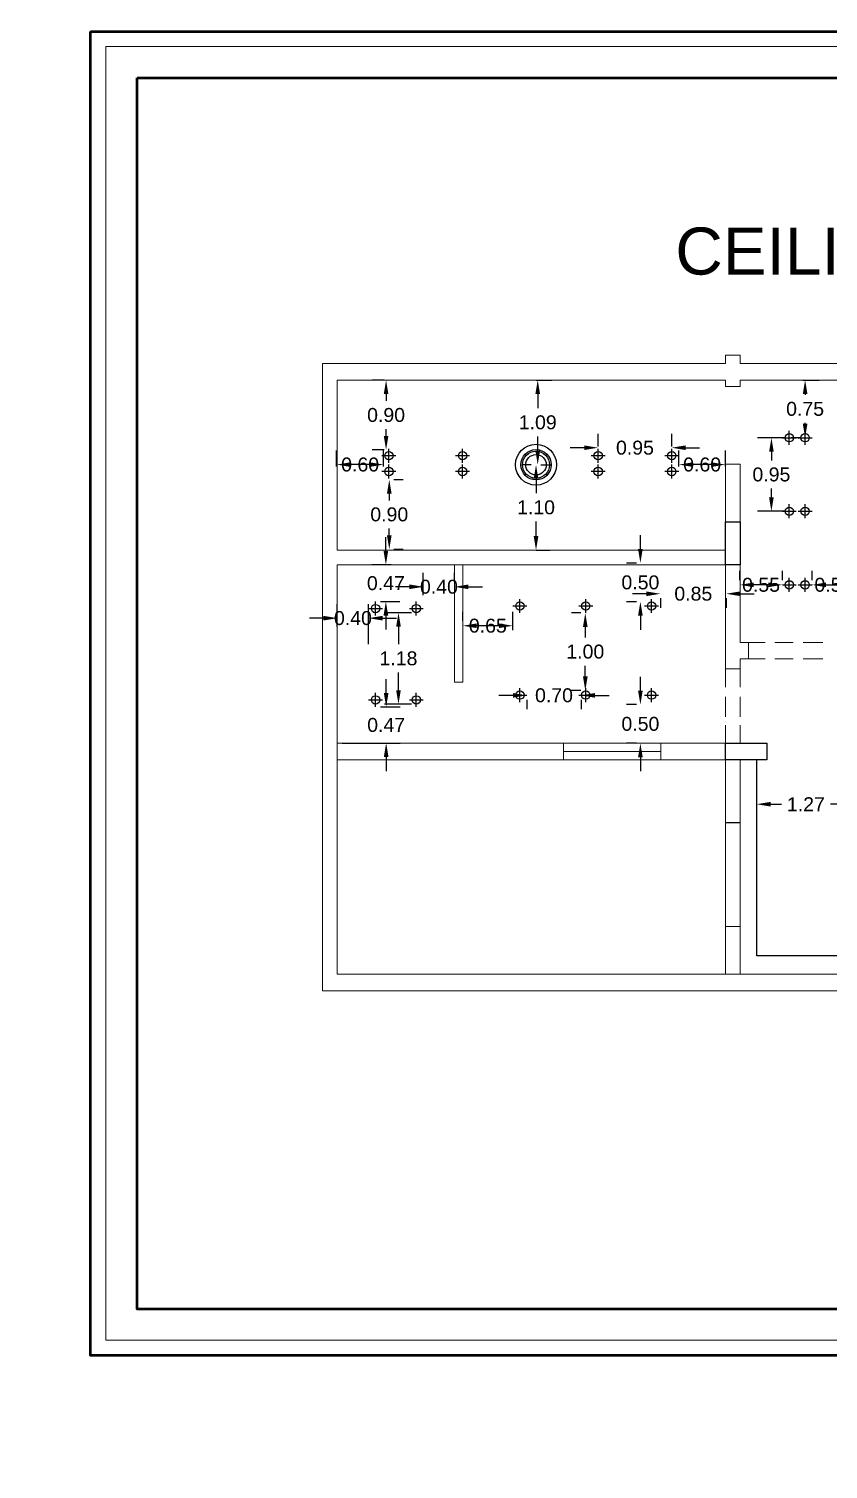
# Model space of a CAD drawing. Header units: inches. Extents: x -279 to 561, y -345 to 342.
# Drawn here: x -166.43 to -156.12, y -271.81 to -253.21 of the extents above; entities that cross this region are included whole.
import ezdxf

# ---------------------------------------------------------------- set-up
doc = ezdxf.new("R2010")
doc.units = ezdxf.units.IN
doc.header["$LTSCALE"] = 0.5
doc.header["$MEASUREMENT"] = 0
for name, color, linetype in [('-WALL', 7, 'Continuous'), ('CADER', 7, 'Continuous'), ('ceiling', 4, 'Continuous'), ('CEILING FIXTURES LEGENDS$0$E-LTG', 1, 'Continuous'), ('Edges', 7, 'Continuous'), ('model', 250, 'Continuous'), ('PDF2_Geometry', 7, 'Continuous'), ('S-DIM', 7, 'Continuous')]:
    doc.layers.add(name, color=color, linetype=linetype)
doc.layers.add('G-ANNO-HLIN', color=5, linetype='Continuous', lineweight=50)
doc.styles.get("Standard").update_dxf_attribs({"font": 'arial.ttf'})
doc.dimstyles.get("Standard").update_dxf_attribs({"dimtxt": 0.18, "dimasz": 0.18, "dimexe": 0.18, "dimexo": 0.0625, "dimgap": 0.09, "dimtad": 0, "dimtih": 1, "dimtoh": 1, "dimzin": 0, "dimdsep": 46, "dimtxsty": 'Standard', "dimcen": 0.09, "dimadec": 0, "dimazin": 0, "dimtfac": 1, "dimtofl": 0, "dimtmove": 0, "dimatfit": 3, "dimfxl": 1, "dimtolj": 1, "dimtzin": 0, "dimarcsym": 0})

# ---------------------------------------------------------------- blocks, each defined once
blk = doc.blocks.new('l')
at = {"layer": 'CEILING FIXTURES LEGENDS$0$E-LTG'}
for p, q in [((54.362, -60.549), (54.542, -60.549)), ((54.452, -60.459), (54.452, -60.639))]:
    blk.add_line(p, q, dxfattribs=at)
blk.add_circle((54.452, -60.549), 0.0541, dxfattribs=at)
blk = doc.blocks.new('*D919')
at = {"layer": 'Defpoints', "color": 0, "ltscale": 0.5, "transparency": 16777216}
for p in [(-158.54, -260.108), (-158.527, -260.108), (-158.527, -260.608)]:
    blk.add_point(p, dxfattribs=at)
at = {"layer": 'model', "color": 0, "lineweight": -2, "ltscale": 0.5, "transparency": 16777216}
for p, q in [((-158.54, -259.928), (-158.54, -259.748)), ((-158.59, -260.108), (-158.72, -260.108)), ((-158.59, -260.608), (-158.72, -260.608)), ((-158.54, -260.788), (-158.54, -260.968))]:
    blk.add_line(p, q, dxfattribs=at)
at = {"layer": 'model', "color": 0, "ltscale": 0.5, "transparency": 16777216}
for points in [[(-158.57, -259.928), (-158.51, -259.928), (-158.54, -260.108)], [(-158.57, -260.788), (-158.51, -260.788), (-158.54, -260.608)]]:
    blk.add_solid(points, dxfattribs=at)
at = {"layer": 'model', "color": 0, "ltscale": 0.5, "transparency": 16777216, "insert": (-158.54, -260.358), "char_height": 0.18, "attachment_point": 5}
blk.add_mtext('\\A1;0.50', dxfattribs=at)
blk = doc.blocks.new('*D920')
at = {"layer": 'Defpoints', "color": 0, "ltscale": 0.5, "transparency": 16777216}
for p in [(-158.54, -261.935), (-158.527, -261.935), (-158.527, -262.435)]:
    blk.add_point(p, dxfattribs=at)
at = {"layer": 'model', "color": 0, "lineweight": -2, "ltscale": 0.5, "transparency": 16777216}
for p, q in [((-158.54, -261.755), (-158.54, -261.575)), ((-158.59, -261.935), (-158.72, -261.935)), ((-158.59, -262.435), (-158.72, -262.435)), ((-158.54, -262.615), (-158.54, -262.795))]:
    blk.add_line(p, q, dxfattribs=at)
at = {"layer": 'model', "color": 0, "ltscale": 0.5, "transparency": 16777216}
for points in [[(-158.57, -261.755), (-158.51, -261.755), (-158.54, -261.935)], [(-158.57, -262.615), (-158.51, -262.615), (-158.54, -262.435)]]:
    blk.add_solid(points, dxfattribs=at)
at = {"layer": 'model', "color": 0, "ltscale": 0.5, "transparency": 16777216, "insert": (-158.54, -262.185), "char_height": 0.18, "attachment_point": 5}
blk.add_mtext('\\A1;0.50', dxfattribs=at)
blk = doc.blocks.new('*D921')
at = {"layer": 'Defpoints', "color": 0, "ltscale": 0.5, "transparency": 16777216}
for p in [(-159.245, -260.752), (-159.251, -261.752), (-159.245, -261.752)]:
    blk.add_point(p, dxfattribs=at)
at = {"layer": 'model', "color": 0, "lineweight": -2, "ltscale": 0.5, "transparency": 16777216}
for p, q in [((-159.308, -260.752), (-159.431, -260.752)), ((-159.251, -260.932), (-159.251, -261.07)), ((-159.251, -261.572), (-159.251, -261.434)), ((-159.308, -261.752), (-159.431, -261.752))]:
    blk.add_line(p, q, dxfattribs=at)
at = {"layer": 'model', "color": 0, "ltscale": 0.5, "transparency": 16777216}
for points in [[(-159.281, -260.932), (-159.221, -260.932), (-159.251, -260.752)], [(-159.281, -261.572), (-159.221, -261.572), (-159.251, -261.752)]]:
    blk.add_solid(points, dxfattribs=at)
at = {"layer": 'model', "color": 0, "ltscale": 0.5, "transparency": 16777216, "insert": (-159.251, -261.252), "char_height": 0.18, "attachment_point": 5}
blk.add_mtext('\\A1;1.00', dxfattribs=at)
blk = doc.blocks.new('*D922')
at = {"layer": 'Defpoints', "color": 0, "ltscale": 0.5, "transparency": 16777216}
for p in [(-160.005, -261.812), (-159.305, -261.812), (-159.305, -261.816)]:
    blk.add_point(p, dxfattribs=at)
at = {"layer": 'model', "color": 0, "lineweight": -2, "ltscale": 0.5, "transparency": 16777216}
for p, q in [((-160.185, -261.816), (-160.365, -261.816)), ((-160.005, -261.874), (-160.005, -261.996)), ((-159.305, -261.874), (-159.305, -261.996)), ((-159.125, -261.816), (-158.945, -261.816))]:
    blk.add_line(p, q, dxfattribs=at)
at = {"layer": 'model', "color": 0, "ltscale": 0.5, "transparency": 16777216}
for points in [[(-160.185, -261.786), (-160.185, -261.846), (-160.005, -261.816)], [(-159.125, -261.786), (-159.125, -261.846), (-159.305, -261.816)]]:
    blk.add_solid(points, dxfattribs=at)
at = {"layer": 'model', "color": 0, "ltscale": 0.5, "transparency": 16777216, "insert": (-159.655, -261.816), "char_height": 0.18, "attachment_point": 5}
blk.add_mtext('\\A1;0.70', dxfattribs=at)
blk = doc.blocks.new('*D923')
at = {"layer": 'Defpoints', "color": 0, "ltscale": 0.5, "transparency": 16777216}
for p in [(-159.085, -258.618), (-159.085, -258.666), (-158.135, -258.666)]:
    blk.add_point(p, dxfattribs=at)
at = {"layer": 'model', "color": 0, "lineweight": -2, "ltscale": 0.5, "transparency": 16777216}
for p, q in [((-159.085, -258.604), (-159.085, -258.438)), ((-158.135, -258.604), (-158.135, -258.438)), ((-159.265, -258.618), (-159.445, -258.618)), ((-157.955, -258.618), (-157.775, -258.618))]:
    blk.add_line(p, q, dxfattribs=at)
at = {"layer": 'model', "color": 0, "ltscale": 0.5, "transparency": 16777216}
for points in [[(-159.265, -258.588), (-159.265, -258.648), (-159.085, -258.618)], [(-157.955, -258.588), (-157.955, -258.648), (-158.135, -258.618)]]:
    blk.add_solid(points, dxfattribs=at)
at = {"layer": 'model', "color": 0, "ltscale": 0.5, "transparency": 16777216, "insert": (-158.61, -258.618), "char_height": 0.18, "attachment_point": 5}
blk.add_mtext('\\A1;0.95', dxfattribs=at)
blk = doc.blocks.new('*D924')
at = {"layer": 'Defpoints', "color": 0, "ltscale": 0.5, "transparency": 16777216}
for p in [(-161.822, -257.746), (-161.785, -257.746), (-161.785, -258.646)]:
    blk.add_point(p, dxfattribs=at)
at = {"layer": 'model', "color": 0, "lineweight": -2, "ltscale": 0.5, "transparency": 16777216}
for p, q in [((-161.848, -257.746), (-162.002, -257.746)), ((-161.822, -257.926), (-161.822, -258.014)), ((-161.822, -258.466), (-161.822, -258.378)), ((-161.848, -258.646), (-162.002, -258.646))]:
    blk.add_line(p, q, dxfattribs=at)
at = {"layer": 'model', "color": 0, "ltscale": 0.5, "transparency": 16777216}
for points in [[(-161.852, -257.926), (-161.792, -257.926), (-161.822, -257.746)], [(-161.852, -258.466), (-161.792, -258.466), (-161.822, -258.646)]]:
    blk.add_solid(points, dxfattribs=at)
at = {"layer": 'model', "color": 0, "ltscale": 0.5, "transparency": 16777216, "insert": (-161.822, -258.196), "char_height": 0.18, "attachment_point": 5}
blk.add_mtext('\\A1;0.90', dxfattribs=at)
blk = doc.blocks.new('*D925')
at = {"layer": 'Defpoints', "color": 0, "ltscale": 0.5, "transparency": 16777216}
for p in [(-161.785, -259.03), (-161.785, -259.93), (-161.781, -259.93)]:
    blk.add_point(p, dxfattribs=at)
at = {"layer": 'model', "color": 0, "lineweight": -2, "ltscale": 0.5, "transparency": 16777216}
for p, q in [((-161.723, -259.03), (-161.601, -259.03)), ((-161.781, -259.21), (-161.781, -259.298)), ((-161.781, -259.75), (-161.781, -259.662)), ((-161.723, -259.93), (-161.601, -259.93))]:
    blk.add_line(p, q, dxfattribs=at)
at = {"layer": 'model', "color": 0, "ltscale": 0.5, "transparency": 16777216}
for points in [[(-161.811, -259.21), (-161.751, -259.21), (-161.781, -259.03)], [(-161.811, -259.75), (-161.751, -259.75), (-161.781, -259.93)]]:
    blk.add_solid(points, dxfattribs=at)
at = {"layer": 'model', "color": 0, "ltscale": 0.5, "transparency": 16777216, "insert": (-161.781, -259.48), "char_height": 0.18, "attachment_point": 5}
blk.add_mtext('\\A1;0.90', dxfattribs=at)
blk = doc.blocks.new('*D926')
at = {"layer": 'Defpoints', "color": 0, "ltscale": 0.5, "transparency": 16777216}
for p in [(-159.947, -257.744), (-159.865, -257.744), (-159.887, -258.838)]:
    blk.add_point(p, dxfattribs=at)
at = {"layer": 'model', "color": 0, "lineweight": -2, "ltscale": 0.5, "transparency": 16777216}
for p, q in [((-159.885, -257.744), (-159.685, -257.744)), ((-159.865, -257.924), (-159.865, -258.109)), ((-159.865, -258.658), (-159.865, -258.473)), ((-159.824, -258.838), (-159.685, -258.838))]:
    blk.add_line(p, q, dxfattribs=at)
at = {"layer": 'model', "color": 0, "ltscale": 0.5, "transparency": 16777216}
for points in [[(-159.895, -257.924), (-159.835, -257.924), (-159.865, -257.744)], [(-159.895, -258.658), (-159.835, -258.658), (-159.865, -258.838)]]:
    blk.add_solid(points, dxfattribs=at)
at = {"layer": 'model', "color": 0, "ltscale": 0.5, "transparency": 16777216, "insert": (-159.865, -258.291), "char_height": 0.18, "attachment_point": 5}
blk.add_mtext('\\A1;1.09', dxfattribs=at)
blk = doc.blocks.new('*D927')
at = {"layer": 'Defpoints', "color": 0, "ltscale": 0.5, "transparency": 16777216}
for p in [(-159.887, -258.838), (-159.947, -259.94), (-159.887, -259.94)]:
    blk.add_point(p, dxfattribs=at)
at = {"layer": 'model', "color": 0, "lineweight": -2, "ltscale": 0.5, "transparency": 16777216}
for p, q in [((-159.949, -258.838), (-160.067, -258.838)), ((-159.887, -259.018), (-159.887, -259.207)), ((-159.887, -259.76), (-159.887, -259.571)), ((-159.885, -259.94), (-159.707, -259.94))]:
    blk.add_line(p, q, dxfattribs=at)
at = {"layer": 'model', "color": 0, "ltscale": 0.5, "transparency": 16777216}
for points in [[(-159.917, -259.018), (-159.857, -259.018), (-159.887, -258.838)], [(-159.917, -259.76), (-159.857, -259.76), (-159.887, -259.94)]]:
    blk.add_solid(points, dxfattribs=at)
at = {"layer": 'model', "color": 0, "ltscale": 0.5, "transparency": 16777216, "insert": (-159.887, -259.389), "char_height": 0.18, "attachment_point": 5}
blk.add_mtext('\\A1;1.10', dxfattribs=at)
blk = doc.blocks.new('*D928')
at = {"layer": 'Defpoints', "color": 0, "ltscale": 0.5, "transparency": 16777216}
for p in [(-162.46, -258.836), (-162.46, -258.925), (-161.855, -258.925)]:
    blk.add_point(p, dxfattribs=at)
at = {"layer": 'model', "color": 0, "lineweight": -2, "ltscale": 0.5, "transparency": 16777216}
for p, q in [((-162.46, -258.862), (-162.46, -258.656)), ((-161.855, -258.862), (-161.855, -258.656)), ((-162.035, -258.836), (-162.28, -258.836))]:
    blk.add_line(p, q, dxfattribs=at)
at = {"layer": 'model', "color": 0, "ltscale": 0.5, "transparency": 16777216}
for points in [[(-162.28, -258.806), (-162.28, -258.866), (-162.46, -258.836)], [(-162.035, -258.806), (-162.035, -258.866), (-161.855, -258.836)]]:
    blk.add_solid(points, dxfattribs=at)
at = {"layer": 'model', "color": 0, "ltscale": 0.5, "transparency": 16777216, "insert": (-162.157, -258.836), "char_height": 0.18, "attachment_point": 5}
blk.add_mtext('\\A1;0.60', dxfattribs=at)
blk = doc.blocks.new('*D929')
at = {"layer": 'Defpoints', "color": 0, "ltscale": 0.5, "transparency": 16777216}
for p in [(-158.043, -258.836), (-158.043, -258.925), (-157.443, -258.925)]:
    blk.add_point(p, dxfattribs=at)
at = {"layer": 'model', "color": 0, "lineweight": -2, "ltscale": 0.5, "transparency": 16777216}
for p, q in [((-158.043, -258.862), (-158.043, -258.656)), ((-157.443, -258.862), (-157.443, -258.656)), ((-157.623, -258.836), (-157.863, -258.836))]:
    blk.add_line(p, q, dxfattribs=at)
at = {"layer": 'model', "color": 0, "ltscale": 0.5, "transparency": 16777216}
for points in [[(-157.863, -258.806), (-157.863, -258.866), (-158.043, -258.836)], [(-157.623, -258.806), (-157.623, -258.866), (-157.443, -258.836)]]:
    blk.add_solid(points, dxfattribs=at)
at = {"layer": 'model', "color": 0, "ltscale": 0.5, "transparency": 16777216, "insert": (-157.743, -258.836), "char_height": 0.18, "attachment_point": 5}
blk.add_mtext('\\A1;0.60', dxfattribs=at)
blk = doc.blocks.new('*D942')
at = {"layer": 'Defpoints', "color": 0, "ltscale": 0.5, "transparency": 16777216}
for p in [(-158.282, -260.5), (-157.432, -260.5), (-157.432, -260.504)]:
    blk.add_point(p, dxfattribs=at)
at = {"layer": 'model', "color": 0, "lineweight": -2, "ltscale": 0.5, "transparency": 16777216}
for p, q in [((-158.462, -260.504), (-158.642, -260.504)), ((-158.282, -260.563), (-158.282, -260.684)), ((-157.432, -260.563), (-157.432, -260.684)), ((-157.252, -260.504), (-157.072, -260.504))]:
    blk.add_line(p, q, dxfattribs=at)
at = {"layer": 'model', "color": 0, "ltscale": 0.5, "transparency": 16777216}
for points in [[(-158.462, -260.474), (-158.462, -260.534), (-158.282, -260.504)], [(-157.252, -260.474), (-157.252, -260.534), (-157.432, -260.504)]]:
    blk.add_solid(points, dxfattribs=at)
at = {"layer": 'model', "color": 0, "ltscale": 0.5, "transparency": 16777216, "insert": (-157.857, -260.504), "char_height": 0.18, "attachment_point": 5}
blk.add_mtext('\\A1;0.85', dxfattribs=at)
blk = doc.blocks.new('*D943')
at = {"layer": 'Defpoints', "color": 0, "ltscale": 0.5, "transparency": 16777216}
for p in [(-160.832, -260.917), (-160.832, -260.917), (-160.185, -261.038)]:
    blk.add_point(p, dxfattribs=at)
at = {"layer": 'model', "color": 0, "lineweight": -2, "ltscale": 0.5, "transparency": 16777216}
for p, q in [((-160.832, -260.855), (-160.832, -260.737)), ((-160.185, -260.975), (-160.185, -260.737)), ((-160.365, -260.917), (-160.652, -260.917))]:
    blk.add_line(p, q, dxfattribs=at)
at = {"layer": 'model', "color": 0, "ltscale": 0.5, "transparency": 16777216}
for points in [[(-160.652, -260.887), (-160.652, -260.947), (-160.832, -260.917)], [(-160.365, -260.887), (-160.365, -260.947), (-160.185, -260.917)]]:
    blk.add_solid(points, dxfattribs=at)
at = {"layer": 'model', "color": 0, "ltscale": 0.5, "transparency": 16777216, "insert": (-160.509, -260.917), "char_height": 0.18, "attachment_point": 5}
blk.add_mtext('\\A1;0.65', dxfattribs=at)
blk = doc.blocks.new('*D944')
at = {"layer": 'Defpoints', "color": 0, "ltscale": 0.5, "transparency": 16777216}
for p in [(-160.939, -260.414), (-160.939, -260.414), (-161.342, -260.587)]:
    blk.add_point(p, dxfattribs=at)
at = {"layer": 'model', "color": 0, "lineweight": -2, "ltscale": 0.5, "transparency": 16777216}
for p, q in [((-161.522, -260.414), (-161.702, -260.414)), ((-161.342, -260.524), (-161.342, -260.234)), ((-160.939, -260.351), (-160.939, -260.234)), ((-160.759, -260.414), (-160.579, -260.414))]:
    blk.add_line(p, q, dxfattribs=at)
at = {"layer": 'model', "color": 0, "ltscale": 0.5, "transparency": 16777216}
for points in [[(-161.522, -260.384), (-161.522, -260.444), (-161.342, -260.414)], [(-160.759, -260.384), (-160.759, -260.444), (-160.939, -260.414)]]:
    blk.add_solid(points, dxfattribs=at)
at = {"layer": 'model', "color": 0, "ltscale": 0.5, "transparency": 16777216, "insert": (-161.14, -260.414), "char_height": 0.18, "attachment_point": 5}
blk.add_mtext('\\A1;0.40', dxfattribs=at)
blk = doc.blocks.new('*D945')
at = {"layer": 'Defpoints', "color": 0, "ltscale": 0.5, "transparency": 16777216}
for p in [(-162.048, -260.819), (-162.452, -260.992), (-162.048, -261.218)]:
    blk.add_point(p, dxfattribs=at)
at = {"layer": 'model', "color": 0, "lineweight": -2, "ltscale": 0.5, "transparency": 16777216}
for p, q in [((-162.452, -260.93), (-162.452, -260.639)), ((-162.048, -261.156), (-162.048, -260.639)), ((-162.632, -260.819), (-162.812, -260.819)), ((-161.868, -260.819), (-161.688, -260.819))]:
    blk.add_line(p, q, dxfattribs=at)
at = {"layer": 'model', "color": 0, "ltscale": 0.5, "transparency": 16777216}
for points in [[(-162.632, -260.789), (-162.632, -260.849), (-162.452, -260.819)], [(-161.868, -260.789), (-161.868, -260.849), (-162.048, -260.819)]]:
    blk.add_solid(points, dxfattribs=at)
at = {"layer": 'model', "color": 0, "ltscale": 0.5, "transparency": 16777216, "insert": (-162.25, -260.819), "char_height": 0.18, "attachment_point": 5}
blk.add_mtext('\\A1;0.40', dxfattribs=at)
blk = doc.blocks.new('*D946')
at = {"layer": 'Defpoints', "color": 0, "ltscale": 0.5, "transparency": 16777216}
for p in [(-161.432, -260.749), (-161.662, -261.929), (-161.432, -261.929)]:
    blk.add_point(p, dxfattribs=at)
at = {"layer": 'model', "color": 0, "lineweight": -2, "ltscale": 0.5, "transparency": 16777216}
for p, q in [((-161.495, -260.749), (-161.842, -260.749)), ((-161.662, -260.929), (-161.662, -261.157)), ((-161.662, -261.749), (-161.662, -261.521)), ((-161.495, -261.929), (-161.842, -261.929))]:
    blk.add_line(p, q, dxfattribs=at)
at = {"layer": 'model', "color": 0, "ltscale": 0.5, "transparency": 16777216}
for points in [[(-161.692, -260.929), (-161.632, -260.929), (-161.662, -260.749)], [(-161.692, -261.749), (-161.632, -261.749), (-161.662, -261.929)]]:
    blk.add_solid(points, dxfattribs=at)
at = {"layer": 'model', "color": 0, "ltscale": 0.5, "transparency": 16777216, "insert": (-161.662, -261.339), "char_height": 0.18, "attachment_point": 5}
blk.add_mtext('\\A1;1.18', dxfattribs=at)
blk = doc.blocks.new('*D947')
at = {"layer": 'Defpoints', "color": 0, "ltscale": 0.5, "transparency": 16777216}
for p in [(-161.825, -260.131), (-161.695, -260.131), (-161.958, -260.605)]:
    blk.add_point(p, dxfattribs=at)
at = {"layer": 'model', "color": 0, "lineweight": -2, "ltscale": 0.5, "transparency": 16777216}
for p, q in [((-161.825, -259.951), (-161.825, -259.771)), ((-161.758, -260.131), (-162.005, -260.131)), ((-161.896, -260.605), (-161.645, -260.605)), ((-161.825, -260.785), (-161.825, -260.965))]:
    blk.add_line(p, q, dxfattribs=at)
at = {"layer": 'model', "color": 0, "ltscale": 0.5, "transparency": 16777216}
for points in [[(-161.855, -259.951), (-161.795, -259.951), (-161.825, -260.131)], [(-161.855, -260.785), (-161.795, -260.785), (-161.825, -260.605)]]:
    blk.add_solid(points, dxfattribs=at)
at = {"layer": 'model', "color": 0, "ltscale": 0.5, "transparency": 16777216, "insert": (-161.825, -260.368), "char_height": 0.18, "attachment_point": 5}
blk.add_mtext('\\A1;0.47', dxfattribs=at)
blk = doc.blocks.new('*D948')
at = {"layer": 'Defpoints', "color": 0, "ltscale": 0.5, "transparency": 16777216}
for p in [(-161.958, -261.965), (-162.452, -262.433), (-161.821, -262.433)]:
    blk.add_point(p, dxfattribs=at)
at = {"layer": 'model', "color": 0, "lineweight": -2, "ltscale": 0.5, "transparency": 16777216}
for p, q in [((-161.821, -261.785), (-161.821, -261.605)), ((-161.896, -261.965), (-161.641, -261.965)), ((-162.39, -262.433), (-161.641, -262.433)), ((-161.821, -262.613), (-161.821, -262.793))]:
    blk.add_line(p, q, dxfattribs=at)
at = {"layer": 'model', "color": 0, "ltscale": 0.5, "transparency": 16777216}
for points in [[(-161.851, -261.785), (-161.791, -261.785), (-161.821, -261.965)], [(-161.851, -262.613), (-161.791, -262.613), (-161.821, -262.433)]]:
    blk.add_solid(points, dxfattribs=at)
at = {"layer": 'model', "color": 0, "ltscale": 0.5, "transparency": 16777216, "insert": (-161.821, -262.199), "char_height": 0.18, "attachment_point": 5}
blk.add_mtext('\\A1;0.47', dxfattribs=at)
blk = doc.blocks.new('*D949')
at = {"layer": 'Defpoints', "color": 0, "ltscale": 0.5, "transparency": 16777216}
for p in [(-156.849, -258.489), (-156.618, -258.489), (-156.618, -259.439)]:
    blk.add_point(p, dxfattribs=at)
at = {"layer": 'model', "color": 0, "lineweight": -2, "ltscale": 0.5, "transparency": 16777216}
for p, q in [((-156.681, -258.489), (-157.029, -258.489)), ((-156.849, -258.669), (-156.849, -258.782)), ((-156.849, -259.259), (-156.849, -259.146)), ((-156.681, -259.439), (-157.029, -259.439))]:
    blk.add_line(p, q, dxfattribs=at)
at = {"layer": 'model', "color": 0, "ltscale": 0.5, "transparency": 16777216}
for points in [[(-156.879, -258.669), (-156.819, -258.669), (-156.849, -258.489)], [(-156.879, -259.259), (-156.819, -259.259), (-156.849, -259.439)]]:
    blk.add_solid(points, dxfattribs=at)
at = {"layer": 'model', "color": 0, "ltscale": 0.5, "transparency": 16777216, "insert": (-156.849, -258.964), "char_height": 0.18, "attachment_point": 5}
blk.add_mtext('\\A1;0.95', dxfattribs=at)
blk = doc.blocks.new('*D950')
at = {"layer": 'Defpoints', "color": 0, "ltscale": 0.5, "transparency": 16777216}
for p in [(-156.324, -260.389), (-155.774, -260.389), (-155.774, -260.389)]:
    blk.add_point(p, dxfattribs=at)
at = {"layer": 'model', "color": 0, "lineweight": -2, "ltscale": 0.5, "transparency": 16777216}
for p, q in [((-156.324, -260.327), (-156.324, -260.209)), ((-155.774, -260.327), (-155.774, -260.209)), ((-156.144, -260.389), (-155.954, -260.389))]:
    blk.add_line(p, q, dxfattribs=at)
at = {"layer": 'model', "color": 0, "ltscale": 0.5, "transparency": 16777216}
for points in [[(-156.144, -260.359), (-156.144, -260.419), (-156.324, -260.389)], [(-155.954, -260.359), (-155.954, -260.419), (-155.774, -260.389)]]:
    blk.add_solid(points, dxfattribs=at)
at = {"layer": 'model', "color": 0, "ltscale": 0.5, "transparency": 16777216, "insert": (-156.049, -260.389), "char_height": 0.18, "attachment_point": 5}
blk.add_mtext('\\A1;0.55', dxfattribs=at)
blk = doc.blocks.new('*D951')
at = {"layer": 'Defpoints', "color": 0, "ltscale": 0.5, "transparency": 16777216}
for p in [(-157.258, -260.389), (-157.258, -260.389), (-156.708, -260.389)]:
    blk.add_point(p, dxfattribs=at)
at = {"layer": 'model', "color": 0, "lineweight": -2, "ltscale": 0.5, "transparency": 16777216}
for p, q in [((-157.258, -260.327), (-157.258, -260.209)), ((-156.708, -260.327), (-156.708, -260.209)), ((-156.888, -260.389), (-157.078, -260.389))]:
    blk.add_line(p, q, dxfattribs=at)
at = {"layer": 'model', "color": 0, "ltscale": 0.5, "transparency": 16777216}
for points in [[(-157.078, -260.359), (-157.078, -260.419), (-157.258, -260.389)], [(-156.888, -260.359), (-156.888, -260.419), (-156.708, -260.389)]]:
    blk.add_solid(points, dxfattribs=at)
at = {"layer": 'model', "color": 0, "ltscale": 0.5, "transparency": 16777216, "insert": (-156.983, -260.389), "char_height": 0.18, "attachment_point": 5}
blk.add_mtext('\\A1;0.55', dxfattribs=at)
blk = doc.blocks.new('*D952')
at = {"layer": 'Defpoints', "color": 0, "ltscale": 0.5, "transparency": 16777216}
for p in [(-156.505, -257.744), (-156.414, -257.744), (-156.414, -258.489)]:
    blk.add_point(p, dxfattribs=at)
at = {"layer": 'model', "color": 0, "lineweight": -2, "ltscale": 0.5, "transparency": 16777216}
for p, q in [((-156.442, -257.744), (-156.234, -257.744)), ((-156.414, -257.924), (-156.414, -257.935)), ((-156.414, -258.309), (-156.414, -258.298)), ((-156.476, -258.489), (-156.594, -258.489))]:
    blk.add_line(p, q, dxfattribs=at)
at = {"layer": 'model', "color": 0, "ltscale": 0.5, "transparency": 16777216}
for points in [[(-156.444, -257.924), (-156.384, -257.924), (-156.414, -257.744)], [(-156.444, -258.309), (-156.384, -258.309), (-156.414, -258.489)]]:
    blk.add_solid(points, dxfattribs=at)
at = {"layer": 'model', "color": 0, "ltscale": 0.5, "transparency": 16777216, "insert": (-156.414, -258.117), "char_height": 0.18, "attachment_point": 5}
blk.add_mtext('\\A1;0.75', dxfattribs=at)
blk = doc.blocks.new('*D956')
at = {"layer": 'Defpoints', "color": 0, "ltscale": 0.5, "transparency": 16777216}
for p in [(-157.038, -263.222), (-157.038, -263.222), (-155.77, -263.215)]:
    blk.add_point(p, dxfattribs=at)
at = {"layer": 'model', "color": 0, "lineweight": -2, "ltscale": 0.5, "transparency": 16777216}
for p, q in [((-157.038, -263.16), (-157.038, -263.042)), ((-156.858, -263.222), (-156.719, -263.222)), ((-155.95, -263.222), (-156.088, -263.222)), ((-155.77, -263.278), (-155.77, -263.402))]:
    blk.add_line(p, q, dxfattribs=at)
at = {"layer": 'model', "color": 0, "ltscale": 0.5, "transparency": 16777216}
for points in [[(-156.858, -263.192), (-156.858, -263.252), (-157.038, -263.222)], [(-155.95, -263.192), (-155.95, -263.252), (-155.77, -263.222)]]:
    blk.add_solid(points, dxfattribs=at)
at = {"layer": 'model', "color": 0, "ltscale": 0.5, "transparency": 16777216, "insert": (-156.404, -263.222), "char_height": 0.18, "attachment_point": 5}
blk.add_mtext('\\A1;1.27', dxfattribs=at)
blk = doc.blocks.new('*D1071')
at = {"color": 0, "linetype": 'ByBlock', "lineweight": -2, "transparency": 16777216}
for p, q in [((558.652, 342.279), (558.652, 342.473)), ((560.652, 342.279), (560.652, 342.473)), ((558.832, 342.293), (559.172, 342.293)), ((560.472, 342.293), (560.132, 342.293))]:
    blk.add_line(p, q, dxfattribs=at)
at = {"color": 0, "linetype": 'ByBlock', "transparency": 16777216}
for points in [[(558.832, 342.323), (558.832, 342.263), (558.652, 342.293)], [(560.472, 342.323), (560.472, 342.263), (560.652, 342.293)]]:
    blk.add_solid(points, dxfattribs=at)
at = {"layer": 'Defpoints', "color": 0, "linetype": 'ByBlock', "transparency": 16777216}
for p in [(560.652, 342.293), (558.652, 342.216), (560.652, 342.216)]:
    blk.add_point(p, dxfattribs=at)
at = {"layer": 'Defpoints', "color": 0, "ltscale": 0.5, "transparency": 16777216}
for p in [(-209.5, -305.36), (-209.5, -305.81), (-209.5, -305.81)]:
    blk.add_point(p, dxfattribs=at)
at = {"layer": 'S-DIM', "color": 0, "lineweight": -2, "ltscale": 0.5, "transparency": 16777216}
for p, q in [((-209.5, -305.18), (-209.5, -305)), ((-209.563, -305.36), (-209.68, -305.36)), ((-209.563, -305.81), (-209.68, -305.81)), ((-209.5, -305.99), (-209.5, -306.17))]:
    blk.add_line(p, q, dxfattribs=at)
at = {"layer": 'S-DIM', "color": 0, "ltscale": 0.5, "transparency": 16777216}
for points in [[(-209.53, -305.18), (-209.47, -305.18), (-209.5, -305.36)], [(-209.53, -305.99), (-209.47, -305.99), (-209.5, -305.81)]]:
    blk.add_solid(points, dxfattribs=at)
at = {"color": 0, "linetype": 'ByBlock', "transparency": 16777216, "insert": (559.652, 342.293), "char_height": 0.18, "attachment_point": 5}
blk.add_mtext('\\A1;2.0000', dxfattribs=at)
at = {"layer": 'S-DIM', "color": 0, "ltscale": 0.5, "transparency": 16777216, "insert": (-209.5, -305.585), "char_height": 0.18, "attachment_point": 5}
blk.add_mtext('\\A1;0.45', dxfattribs=at)

msp = doc.modelspace()

# ---------------------------------------------------------------- linework, layer by layer
at = {"layer": '-WALL'}
msp.add_line((-157.443, -263.457), (-157.251, -263.457), dxfattribs=at)
at = {"layer": 'CADER', "lineweight": 18}
for points in [[(-165.636, -253.242), (-139.933, -253.242), (-139.933, -270.341), (-165.636, -270.341)], [(-165.44, -253.438), (-140.129, -253.438), (-140.129, -270.145), (-165.44, -270.145)]]:
    msp.add_lwpolyline(points, close=True, dxfattribs=at)
at = {"layer": 'CEILING FIXTURES LEGENDS$0$E-LTG'}
for radius in [0.264, 0.196, 0.175, 0.132]:
    msp.add_circle((-159.887, -258.838), radius, dxfattribs=at)
at = {"layer": 'Edges', "ltscale": 0.5}
msp.add_lwpolyline([(-151.645, -265.181), (-157.038, -265.181), (-157.038, -262.647)], dxfattribs=at)
at = {"layer": 'G-ANNO-HLIN', "color": 0}
for points in [[(-165.636, -253.242), (-139.933, -253.242), (-139.933, -270.341), (-165.636, -270.341)], [(-165.036, -253.841), (-140.532, -253.841), (-140.532, -269.741), (-165.036, -269.741)]]:
    msp.add_lwpolyline(points, close=True, dxfattribs=at)
at = {"layer": 'PDF2_Geometry', "lineweight": 20}
msp.add_lwpolyline([(-162.644, -259.94), (-162.644, -265.631), (-162.644, -258.639), (-162.644, -258.639), (-162.644, -257.531), (-157.443, -257.531), (-157.443, -257.424), (-157.251, -257.424), (-157.251, -257.531), (-155.546, -257.531)], dxfattribs=at)
at = {"layer": 'PDF2_Geometry', "lineweight": 9}
for points in [[(-162.644, -265.631), (-142.65, -265.631), (-142.65, -257.531), (-149.961, -257.531)], [(-157.443, -261.474), (-157.251, -261.474), (-157.251, -261.346), (-157.144, -261.346), (-157.144, -261.133), (-157.251, -261.133), (-157.251, -258.831), (-157.443, -258.831), (-157.443, -259.94), (-162.452, -259.94), (-162.452, -257.744), (-157.443, -257.744), (-157.443, -257.829), (-157.251, -257.829), (-157.251, -257.744), (-155.759, -257.744)], [(-151.453, -265.418), (-151.453, -262.647), (-149.961, -262.647), (-149.961, -262.753), (-149.769, -262.753), (-149.769, -262.412), (-149.961, -262.412), (-149.961, -262.433), (-151.645, -262.433), (-151.645, -265.418), (-162.452, -265.418), (-162.452, -260.131), (-157.443, -260.131), (-157.443, -261.474)], [(-162.452, -260.131), (-160.939, -260.131), (-160.939, -261.645), (-160.832, -261.645), (-160.832, -260.131)], [(-157.443, -262.433), (-162.452, -262.433)], [(-159.532, -262.433), (-159.532, -262.647)], [(-158.274, -262.433), (-158.274, -262.647)], [(-162.452, -262.647), (-157.443, -262.647), (-157.443, -265.418)], [(-158.274, -262.54), (-159.532, -262.54)], [(-157.251, -262.647), (-157.251, -265.418)], [(-157.251, -264.8), (-157.443, -264.8)]]:
    msp.add_lwpolyline(points, dxfattribs=at)
at = {"layer": 'PDF2_Geometry', "lineweight": 25}
for points in [[(-157.251, -259.577), (-157.251, -260.131), (-157.443, -260.131), (-157.443, -259.577)], [(-156.91, -262.433), (-156.91, -262.647), (-157.443, -262.647), (-157.443, -262.433)]]:
    msp.add_lwpolyline(points, close=True, dxfattribs=at)
at = {"layer": 'PDF2_Geometry', "color": 251, "lineweight": 9, "true_color": 0x626466}
for points in [[(-156.931, -261.133), (-157.144, -261.133), (-157.144, -261.346), (-156.931, -261.346)], [(-156.569, -261.133), (-156.803, -261.133)], [(-156.185, -261.133), (-156.441, -261.133)], [(-156.803, -261.346), (-156.569, -261.346)], [(-156.441, -261.346), (-156.185, -261.346)], [(-157.443, -261.709), (-157.443, -261.474), (-157.251, -261.474), (-157.251, -261.709)], [(-157.443, -262.092), (-157.443, -261.837)], [(-157.251, -261.837), (-157.251, -262.092)], [(-157.251, -262.199), (-157.251, -262.433), (-157.443, -262.433), (-157.443, -262.199)]]:
    msp.add_lwpolyline(points, dxfattribs=at)
at = {"layer": 'PDF2_Geometry', "lineweight": 9}
msp.add_lwpolyline([(-156.91, -262.433), (-156.91, -262.647), (-157.443, -262.647), (-157.443, -262.433)], close=True, dxfattribs=at)

# ---------------------------------------------------------------- block references
at = {"layer": 'ceiling'}
for p, rotation in [((-217.167, -312.941), 90), ((-216.963, -312.941), 90), ((-107.333, -319.27), 180), ((-106.383, -319.27), 180), ((-104.633, -319.27), 180), ((-103.683, -319.27), 180), ((-107.333, -319.474), 180), ((-106.383, -319.474), 180), ((-104.633, -319.474), 180), ((-103.683, -319.474), 180), ((-217.167, -313.891), 90), ((-216.963, -313.891), 90), ((-217.167, -314.841), 90), ((-216.963, -314.841), 90), ((-220.644, -315.114), 90), ((-219.794, -315.114), 90), ((-218.944, -315.114), 90), ((-222.507, -315.147), 90), ((-221.981, -315.147), 90), ((-222.507, -316.327), 90), ((-221.981, -316.327), 90), ((-220.644, -316.264), 90), ((-219.794, -316.264), 90), ((-218.944, -316.264), 90)]:
    msp.add_blockref('l', p, dxfattribs=dict(at, rotation=rotation))

# ---------------------------------------------------------------- texts
msp.add_text('CEILING LIGHTING  PLAN', height=0.60725).set_placement((-158.089, -256.382))

# ---------------------------------------------------------------- dimensions: what is measured, and where the dimension line sits
at = {"layer": 'model', "ltscale": 0.5}
for base, p1, p2, picture, middle in [((-161.822, -257.746), (-161.785, -258.646), (-161.785, -257.746), '*D924', (-161.822, -258.196)), ((-156.414, -257.744), (-156.414, -258.4892), (-156.5049, -257.744), '*D952', (-156.414, -258.1166)), ((-161.781, -259.93), (-161.785, -259.03), (-161.785, -259.93), '*D925', (-161.781, -259.48))]:
    dim = msp.add_linear_dim(base=base, p1=p1, p2=p2, angle=90, dimstyle='Standard', dxfattribs=at)
    dim.commit()
    dim.dimension.update_dxf_attribs({"geometry": picture, "text_midpoint": middle, "dimtype": 160})
for base, p1, p2, picture, middle in [((-159.865, -257.744), (-159.887, -258.838), (-159.947, -257.744), '*D926', (-159.865, -258.291)), ((-156.849, -258.489), (-156.618, -259.439), (-156.618, -258.489), '*D949', (-156.849, -258.964)), ((-159.887, -259.94), (-159.887, -258.838), (-159.947, -259.94), '*D927', (-159.887, -259.389)), ((-161.825, -260.131), (-161.958, -260.605), (-161.695, -260.131), '*D947', (-161.825, -260.368)), ((-158.54, -260.108), (-158.527, -260.608), (-158.527, -260.108), '*D919', (-158.54, -260.358)), ((-161.662, -261.929), (-161.432, -260.749), (-161.432, -261.929), '*D946', (-161.662, -261.339)), ((-159.251, -261.752), (-159.245, -260.752), (-159.245, -261.752), '*D921', (-159.251, -261.252)), ((-161.821, -262.433), (-161.958, -261.965), (-162.452, -262.433), '*D948', (-161.821, -262.199)), ((-158.54, -261.935), (-158.527, -262.435), (-158.527, -261.935), '*D920', (-158.54, -262.185))]:
    dim = msp.add_linear_dim(base=base, p1=p1, p2=p2, angle=90, dimstyle='Standard', dxfattribs=at)
    dim.commit()
    dim.dimension.update_dxf_attribs({"geometry": picture, "text_midpoint": middle})
for base, p1, p2, picture, middle in [((-159.085, -258.618), (-158.135, -258.666), (-159.085, -258.666), '*D923', (-158.61, -258.618)), ((-157.432, -260.504), (-158.282, -260.5), (-157.432, -260.5), '*D942', (-157.857, -260.504)), ((-159.305, -261.816), (-160.005, -261.812), (-159.305, -261.812), '*D922', (-159.655, -261.816)), ((-157.038, -263.222), (-155.77, -263.215), (-157.038, -263.222), '*D956', (-156.404, -263.222))]:
    dim = msp.add_linear_dim(base=base, p1=p1, p2=p2, dimstyle='Standard', dxfattribs=at)
    dim.commit()
    dim.dimension.update_dxf_attribs({"geometry": picture, "text_midpoint": middle})
for base, p1, p2, picture, middle in [((-162.459766, -258.836022), (-161.854774, -258.924897), (-162.459766, -258.924897), '*D928', (-162.15727, -258.836022)), ((-158.043, -258.836), (-157.443, -258.925), (-158.043, -258.925), '*D929', (-157.743, -258.836)), ((-157.258, -260.389), (-156.708, -260.389), (-157.258, -260.389), '*D951', (-156.983, -260.389)), ((-155.774, -260.389), (-156.324, -260.389), (-155.774, -260.389), '*D950', (-156.049, -260.389)), ((-160.939, -260.414), (-161.342, -260.587), (-160.939, -260.414), '*D944', (-161.14, -260.414)), ((-162.048, -260.819), (-162.452, -260.992), (-162.048, -261.218), '*D945', (-162.25, -260.819)), ((-160.832, -260.917), (-160.185, -261.038), (-160.832, -260.917), '*D943', (-160.509, -260.917))]:
    dim = msp.add_linear_dim(base=base, p1=p1, p2=p2, dimstyle='Standard', dxfattribs=at)
    dim.commit()
    dim.dimension.update_dxf_attribs({"geometry": picture, "text_midpoint": middle, "dimtype": 160})
at = {"layer": 'S-DIM', "ltscale": 0.5}
dim = msp.add_linear_dim(base=(-209.5, -305.81), p1=(-209.5, -305.36), p2=(-209.5, -305.81), angle=90, dimstyle='Standard', dxfattribs=at)
dim.commit()
dim.dimension.update_dxf_attribs({"geometry": '*D1071', "text_midpoint": (-209.5, -305.585)})

doc.saveas('drawing.dxf')
